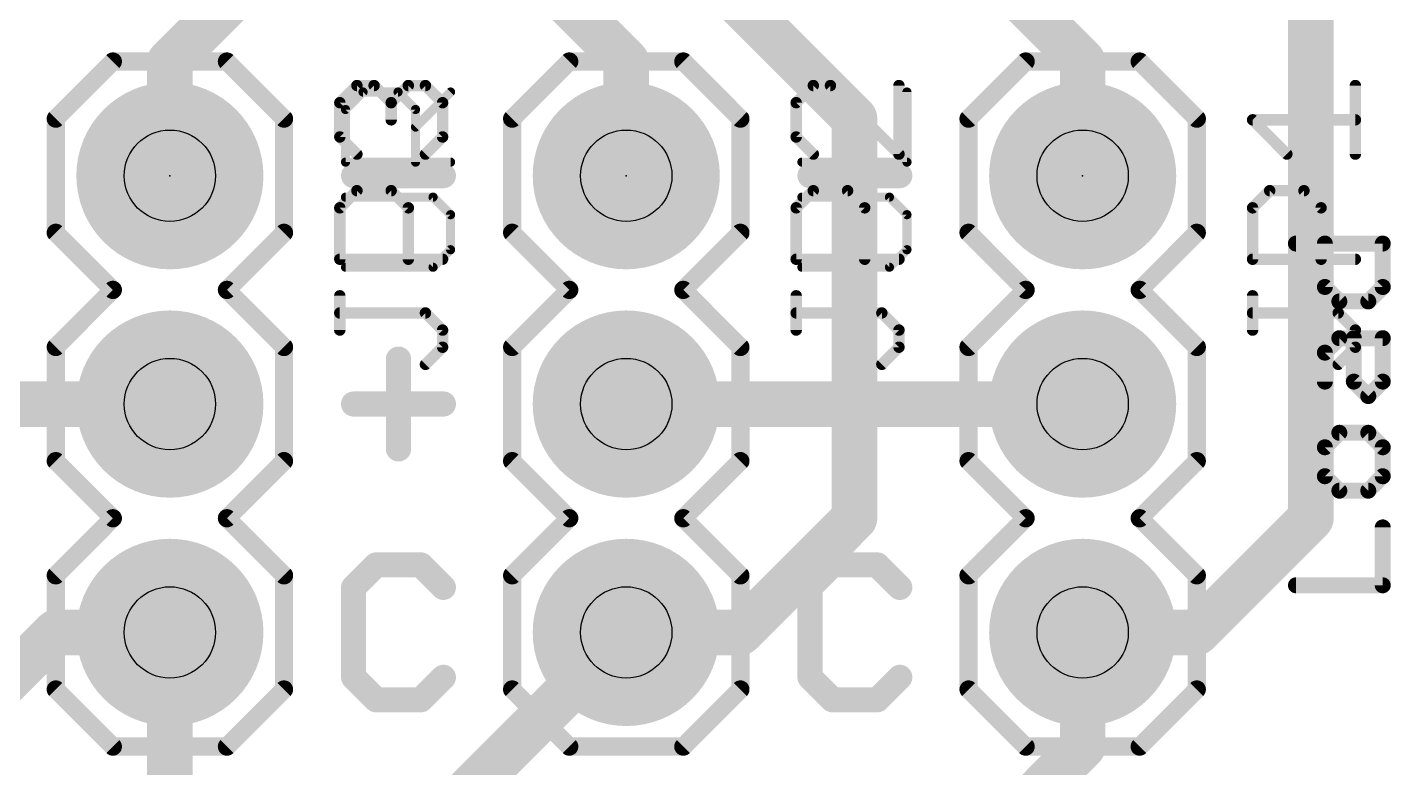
# Model space of a CAD drawing. Extents: x -33 to 74, y -17 to 52.
# Drawn here: x 9.84 to 25.02, y 7.39 to 15.62 of the extents above; entities that cross this region are included whole.
import ezdxf

# ---------------------------------------------------------------- set-up
doc = ezdxf.new("R2010")
doc.units = 0
for name, color, linetype in [('1', 12, 'CONTINUOUS'), ('16', 132, 'CONTINUOUS'), ('17', 110, 'CONTINUOUS'), ('21', 41, 'CONTINUOUS'), ('23', 53, 'CONTINUOUS'), ('25', 253, 'CONTINUOUS'), ('27', 253, 'CONTINUOUS'), ('29', 253, 'CONTINUOUS'), ('30', 253, 'CONTINUOUS'), ('44', 253, 'CONTINUOUS'), ('51', 53, 'CONTINUOUS')]:
    doc.layers.add(name, color=color, linetype=linetype)

# ---------------------------------------------------------------- blocks, each defined once
blk = doc.blocks.new('RECT')
blk.add_solid([(-0.5, -0.5), (0.5, -0.5), (-0.5, 0.5), (0.5, 0.5)])
blk = doc.blocks.new('ROUNDP')
at = {"const_width": 0.5}
blk.add_lwpolyline([(0, -0.25, 1), (0, 0.25, 1), (0, -0.25)], format="xyb", dxfattribs=at)

msp = doc.modelspace()

# ---------------------------------------------------------------- linework, layer by layer
at = {"layer": '1', "const_width": 0.508}
for points in [[(12.7, 16.51), (11.43, 15.24)], [(21.59, 15.24), (20.32, 16.51)], [(11.43, 15.24), (11.43, 13.97)], [(21.59, 13.97), (21.59, 15.24)], [(6.35, 11.43), (11.43, 11.43)], [(16.51, 11.43), (21.59, 11.43)], [(10.16, 8.89), (7.62, 6.35)], [(11.43, 8.89), (10.16, 8.89)], [(11.43, 8.89), (11.43, 1.27)], [(13.97, 6.35), (16.51, 8.89)], [(21.59, 7.62), (21.59, 8.89)], [(20.32, 6.35), (21.59, 7.62)]]:
    msp.add_lwpolyline(points, dxfattribs=at)
at = {"layer": '1', "const_width": 0.254}
for points in [[(11.557, 15.24, 1), (11.303, 15.24)], [(21.717, 15.24, 1), (21.463, 15.24)], [(11.3402, 15.3298, 1), (11.5198, 15.1502)], [(21.5002, 15.1502, 1), (21.6798, 15.3298)], [(11.303, 13.97, 1), (11.557, 13.97)], [(21.463, 13.97, 1), (21.717, 13.97)], [(11.43, 11.303, 1), (11.43, 11.557)], [(16.51, 11.557, 1), (16.51, 11.303)], [(21.59, 11.303, 1), (21.59, 11.557)], [(10.16, 9.017, 1), (10.16, 8.763)], [(10.2498, 8.8002, 1), (10.0702, 8.9798)], [(11.557, 8.89, 1), (11.303, 8.89)], [(11.43, 8.763, 1), (11.43, 9.017)], [(16.5998, 8.8002, 1), (16.4202, 8.9798)], [(21.717, 8.89, 1), (21.463, 8.89)], [(21.463, 7.62, 1), (21.717, 7.62)], [(21.6798, 7.5302, 1), (21.5002, 7.7098)]]:
    msp.add_lwpolyline(points, format="xyb", dxfattribs=at)
at = {"layer": '16', "const_width": 0.508}
for points in [[(24.13, 10.16), (24.13, 22.86)], [(14.605, 19.05), (19.05, 14.605)], [(15.24, 16.51), (16.51, 15.24)], [(16.51, 15.24), (16.51, 13.97)], [(19.05, 14.605), (19.05, 10.16)], [(17.78, 8.89), (19.05, 10.16)], [(22.86, 8.89), (24.13, 10.16)], [(16.51, 8.89), (17.78, 8.89)], [(21.59, 8.89), (22.86, 8.89)]]:
    msp.add_lwpolyline(points, dxfattribs=at)
at = {"layer": '16', "const_width": 0.254}
for points in [[(16.637, 15.24, 1), (16.383, 15.24)], [(16.4202, 15.1502, 1), (16.5998, 15.3298)], [(19.177, 14.605, 1), (18.923, 14.605)], [(18.9602, 14.5152, 1), (19.1398, 14.6948)], [(16.383, 13.97, 1), (16.637, 13.97)], [(19.1398, 10.0702, 1), (18.9602, 10.2498)], [(24.2198, 10.0702, 1), (24.0402, 10.2498)], [(18.923, 10.16, 1), (19.177, 10.16)], [(24.003, 10.16, 1), (24.257, 10.16)], [(16.51, 9.017, 1), (16.51, 8.763)], [(17.6902, 8.9798, 1), (17.8698, 8.8002)], [(17.78, 8.763, 1), (17.78, 9.017)], [(21.59, 9.017, 1), (21.59, 8.763)], [(22.7702, 8.9798, 1), (22.9498, 8.8002)], [(22.86, 8.763, 1), (22.86, 9.017)]]:
    msp.add_lwpolyline(points, format="xyb", dxfattribs=at)
at = {"layer": '21'}
for points, const_width in [([(10.795, 15.24), (10.16, 14.605)], 0.2032), ([(12.065, 15.24), (10.795, 15.24)], 0.2032), ([(12.7, 14.605), (12.065, 15.24)], 0.2032), ([(15.875, 15.24), (15.24, 14.605)], 0.2032), ([(17.145, 15.24), (15.875, 15.24)], 0.2032), ([(17.78, 14.605), (17.145, 15.24)], 0.2032), ([(20.955, 15.24), (20.32, 14.605)], 0.2032), ([(22.225, 15.24), (20.955, 15.24)], 0.2032), ([(22.86, 14.605), (22.225, 15.24)], 0.2032), ([(10.16, 13.335), (10.16, 14.605)], 0.2032), ([(12.7, 14.605), (12.7, 13.335)], 0.2032), ([(15.24, 13.335), (15.24, 14.605)], 0.2032), ([(17.78, 14.605), (17.78, 13.335)], 0.2032), ([(20.32, 13.335), (20.32, 14.605)], 0.2032), ([(22.86, 14.605), (22.86, 13.335)], 0.2032), ([(13.4747, 13.9706), (14.4746, 13.9706)], 0.2794), ([(18.5547, 13.9706), (19.5546, 13.9706)], 0.2794), ([(10.795, 12.7), (10.16, 13.335)], 0.2032), ([(12.7, 13.335), (12.065, 12.7)], 0.2032), ([(15.875, 12.7), (15.24, 13.335)], 0.2032), ([(17.78, 13.335), (17.145, 12.7)], 0.2032), ([(20.955, 12.7), (20.32, 13.335)], 0.2032), ([(22.86, 13.335), (22.225, 12.7)], 0.2032), ([(23.9641, 13.2154), (24.9301, 13.2154)], 0.1778), ([(24.2861, 12.7324), (24.2861, 13.2154)], 0.1778), ([(24.9301, 13.2154), (24.9301, 12.7324)], 0.1778), ([(10.16, 12.065), (10.795, 12.7)], 0.2032), ([(12.065, 12.7), (12.7, 12.065)], 0.2032), ([(15.24, 12.065), (15.875, 12.7)], 0.2032), ([(17.145, 12.7), (17.78, 12.065)], 0.2032), ([(20.32, 12.065), (20.955, 12.7)], 0.2032), ([(22.225, 12.7), (22.86, 12.065)], 0.2032), ([(24.4471, 12.5714), (24.2861, 12.7324)], 0.1778), ([(24.9301, 12.7324), (24.7691, 12.5714)], 0.1778), ([(24.7691, 12.5714), (24.4471, 12.5714)], 0.1778), ([(10.16, 10.795), (10.16, 12.065)], 0.2032), ([(12.7, 12.065), (12.7, 10.795)], 0.2032), ([(15.24, 10.795), (15.24, 12.065)], 0.2032), ([(17.78, 12.065), (17.78, 10.795)], 0.2032), ([(20.32, 10.795), (20.32, 12.065)], 0.2032), ([(22.86, 12.065), (22.86, 10.795)], 0.2032), ([(24.2861, 12.0019), (24.4471, 12.1629)], 0.1778), ([(24.4471, 12.1629), (24.9301, 12.1629)], 0.1778), ([(24.6081, 11.6799), (24.6081, 12.1629)], 0.1778), ([(24.9301, 12.1629), (24.9301, 11.6799)], 0.1778), ([(13.9747, 11.9306), (13.9747, 10.9307)], 0.2794), ([(19.0547, 11.9306), (19.0547, 10.9307)], 0.2794), ([(24.2861, 11.6799), (24.2861, 12.0019)], 0.1778), ([(24.7691, 11.5189), (24.6081, 11.6799)], 0.1778), ([(24.9301, 11.6799), (24.7691, 11.5189)], 0.1778), ([(13.4747, 11.4306), (14.4746, 11.4306)], 0.2794), ([(18.5547, 11.4306), (19.5546, 11.4306)], 0.2794), ([(24.4471, 11.1105), (24.2861, 10.9495)], 0.1778), ([(24.7691, 11.1105), (24.4471, 11.1105)], 0.1778), ([(24.9301, 10.9495), (24.7691, 11.1105)], 0.1778), ([(24.2861, 10.9495), (24.2861, 10.6274)], 0.1778), ([(24.9301, 10.6274), (24.9301, 10.9495)], 0.1778), ([(10.795, 10.16), (10.16, 10.795)], 0.2032), ([(12.7, 10.795), (12.065, 10.16)], 0.2032), ([(15.875, 10.16), (15.24, 10.795)], 0.2032), ([(17.78, 10.795), (17.145, 10.16)], 0.2032), ([(20.955, 10.16), (20.32, 10.795)], 0.2032), ([(22.86, 10.795), (22.225, 10.16)], 0.2032), ([(24.2861, 10.6274), (24.4471, 10.4664)], 0.1778), ([(24.7691, 10.4664), (24.9301, 10.6274)], 0.1778), ([(24.4471, 10.4664), (24.7691, 10.4664)], 0.1778), ([(10.16, 9.525), (10.795, 10.16)], 0.2032), ([(12.065, 10.16), (12.7, 9.525)], 0.2032), ([(15.24, 9.525), (15.875, 10.16)], 0.2032), ([(17.145, 10.16), (17.78, 9.525)], 0.2032), ([(20.32, 9.525), (20.955, 10.16)], 0.2032), ([(22.225, 10.16), (22.86, 9.525)], 0.2032), ([(24.9301, 9.414), (24.9301, 10.058)], 0.1778), ([(13.7247, 9.6406), (13.4747, 9.3906)], 0.2794), ([(14.2246, 9.6406), (13.7247, 9.6406)], 0.2794), ([(14.4746, 9.3906), (14.2246, 9.6406)], 0.2794), ([(18.8047, 9.6406), (18.5547, 9.3906)], 0.2794), ([(19.3046, 9.6406), (18.8047, 9.6406)], 0.2794), ([(19.5546, 9.3906), (19.3046, 9.6406)], 0.2794), ([(10.16, 8.255), (10.16, 9.525)], 0.2032), ([(12.7, 9.525), (12.7, 8.255)], 0.2032), ([(15.24, 8.255), (15.24, 9.525)], 0.2032), ([(17.78, 9.525), (17.78, 8.255)], 0.2032), ([(20.32, 8.255), (20.32, 9.525)], 0.2032), ([(22.86, 9.525), (22.86, 8.255)], 0.2032), ([(13.4747, 9.3906), (13.4747, 8.3907)], 0.2794), ([(18.5547, 9.3906), (18.5547, 8.3907)], 0.2794), ([(23.9641, 9.414), (24.9301, 9.414)], 0.1778), ([(13.4747, 8.3907), (13.7247, 8.1407)], 0.2794), ([(14.2246, 8.1407), (14.4746, 8.3907)], 0.2794), ([(18.5547, 8.3907), (18.8047, 8.1407)], 0.2794), ([(19.3046, 8.1407), (19.5546, 8.3907)], 0.2794), ([(10.795, 7.62), (10.16, 8.255)], 0.2032), ([(12.7, 8.255), (12.065, 7.62)], 0.2032), ([(15.875, 7.62), (15.24, 8.255)], 0.2032), ([(17.78, 8.255), (17.145, 7.62)], 0.2032), ([(20.955, 7.62), (20.32, 8.255)], 0.2032), ([(22.86, 8.255), (22.225, 7.62)], 0.2032), ([(13.7247, 8.1407), (14.2246, 8.1407)], 0.2794), ([(18.8047, 8.1407), (19.3046, 8.1407)], 0.2794), ([(12.065, 7.62), (10.795, 7.62)], 0.2032), ([(17.145, 7.62), (15.875, 7.62)], 0.2032), ([(22.225, 7.62), (20.955, 7.62)], 0.2032)]:
    msp.add_lwpolyline(points, dxfattribs=dict(at, const_width=const_width))
for points, const_width in [([(10.795, 15.2908, 1), (10.795, 15.1892)], 0.1016), ([(10.8309, 15.2041, 1), (10.7591, 15.2759)], 0.1016), ([(12.1009, 15.2759, 1), (12.0291, 15.2041)], 0.1016), ([(12.065, 15.1892, 1), (12.065, 15.2908)], 0.1016), ([(15.875, 15.2908, 1), (15.875, 15.1892)], 0.1016), ([(15.9109, 15.2041, 1), (15.8391, 15.2759)], 0.1016), ([(17.1809, 15.2759, 1), (17.1091, 15.2041)], 0.1016), ([(17.145, 15.1892, 1), (17.145, 15.2908)], 0.1016), ([(20.955, 15.2908, 1), (20.955, 15.1892)], 0.1016), ([(20.9909, 15.2041, 1), (20.9191, 15.2759)], 0.1016), ([(22.2609, 15.2759, 1), (22.1891, 15.2041)], 0.1016), ([(22.225, 15.1892, 1), (22.225, 15.2908)], 0.1016), ([(10.2108, 14.605, 1), (10.1092, 14.605)], 0.1016), ([(10.1241, 14.6409, 1), (10.1959, 14.5691)], 0.1016), ([(12.7508, 14.605, 1), (12.6492, 14.605)], 0.1016), ([(12.6641, 14.5691, 1), (12.7359, 14.6409)], 0.1016), ([(15.2908, 14.605, 1), (15.1892, 14.605)], 0.1016), ([(15.2041, 14.6409, 1), (15.2759, 14.5691)], 0.1016), ([(17.8308, 14.605, 1), (17.7292, 14.605)], 0.1016), ([(17.7441, 14.5691, 1), (17.8159, 14.6409)], 0.1016), ([(20.3708, 14.605, 1), (20.2692, 14.605)], 0.1016), ([(20.2841, 14.6409, 1), (20.3559, 14.5691)], 0.1016), ([(22.9108, 14.605, 1), (22.8092, 14.605)], 0.1016), ([(22.8241, 14.5691, 1), (22.8959, 14.6409)], 0.1016), ([(13.4747, 14.0405, 1), (13.4747, 13.9008)], 0.1397), ([(14.4746, 13.9008, 1), (14.4746, 14.0405)], 0.1397), ([(18.5547, 14.0405, 1), (18.5547, 13.9008)], 0.1397), ([(19.5546, 13.9008, 1), (19.5546, 14.0405)], 0.1397), ([(10.1959, 13.3709, 1), (10.1241, 13.2991)], 0.1016), ([(10.1092, 13.335, 1), (10.2108, 13.335)], 0.1016), ([(12.6492, 13.335, 1), (12.7508, 13.335)], 0.1016), ([(12.7359, 13.2991, 1), (12.6641, 13.3709)], 0.1016), ([(15.2759, 13.3709, 1), (15.2041, 13.2991)], 0.1016), ([(15.1892, 13.335, 1), (15.2908, 13.335)], 0.1016), ([(17.7292, 13.335, 1), (17.8308, 13.335)], 0.1016), ([(17.8159, 13.2991, 1), (17.7441, 13.3709)], 0.1016), ([(20.3559, 13.3709, 1), (20.2841, 13.2991)], 0.1016), ([(20.2692, 13.335, 1), (20.3708, 13.335)], 0.1016), ([(22.8092, 13.335, 1), (22.9108, 13.335)], 0.1016), ([(22.8959, 13.2991, 1), (22.8241, 13.3709)], 0.1016), ([(23.9641, 13.2598, 1), (23.9641, 13.1709)], 0.0889), ([(24.3305, 13.2154, 1), (24.2416, 13.2154)], 0.0889), ([(24.9746, 13.2154, 1), (24.8856, 13.2154)], 0.0889), ([(24.9301, 13.1709, 1), (24.9301, 13.2598)], 0.0889), ([(10.8309, 12.6641, 1), (10.7591, 12.7359)], 0.1016), ([(10.7591, 12.6641, 1), (10.8309, 12.7359)], 0.1016), ([(12.1009, 12.7359, 1), (12.0291, 12.6641)], 0.1016), ([(12.0291, 12.7359, 1), (12.1009, 12.6641)], 0.1016), ([(15.9109, 12.6641, 1), (15.8391, 12.7359)], 0.1016), ([(15.8391, 12.6641, 1), (15.9109, 12.7359)], 0.1016), ([(17.1809, 12.7359, 1), (17.1091, 12.6641)], 0.1016), ([(17.1091, 12.7359, 1), (17.1809, 12.6641)], 0.1016), ([(20.9909, 12.6641, 1), (20.9191, 12.7359)], 0.1016), ([(20.9191, 12.6641, 1), (20.9909, 12.7359)], 0.1016), ([(22.2609, 12.7359, 1), (22.1891, 12.6641)], 0.1016), ([(22.1891, 12.7359, 1), (22.2609, 12.6641)], 0.1016), ([(24.2416, 12.7324, 1), (24.3305, 12.7324)], 0.0889), ([(24.3175, 12.7638, 1), (24.2547, 12.7009)], 0.0889), ([(24.8856, 12.7324, 1), (24.9746, 12.7324)], 0.0889), ([(24.9615, 12.7009, 1), (24.8987, 12.7638)], 0.0889), ([(24.4471, 12.6158, 1), (24.4471, 12.5269)], 0.0889), ([(24.4157, 12.5399, 1), (24.4785, 12.6028)], 0.0889), ([(24.7377, 12.6028, 1), (24.8005, 12.5399)], 0.0889), ([(24.7691, 12.5269, 1), (24.7691, 12.6158)], 0.0889), ([(10.2108, 12.065, 1), (10.1092, 12.065)], 0.1016), ([(10.1241, 12.1009, 1), (10.1959, 12.0291)], 0.1016), ([(12.7508, 12.065, 1), (12.6492, 12.065)], 0.1016), ([(12.6641, 12.0291, 1), (12.7359, 12.1009)], 0.1016), ([(15.2908, 12.065, 1), (15.1892, 12.065)], 0.1016), ([(15.2041, 12.1009, 1), (15.2759, 12.0291)], 0.1016), ([(17.8308, 12.065, 1), (17.7292, 12.065)], 0.1016), ([(17.7441, 12.0291, 1), (17.8159, 12.1009)], 0.1016), ([(20.3708, 12.065, 1), (20.2692, 12.065)], 0.1016), ([(20.2841, 12.1009, 1), (20.3559, 12.0291)], 0.1016), ([(22.9108, 12.065, 1), (22.8092, 12.065)], 0.1016), ([(22.8241, 12.0291, 1), (22.8959, 12.1009)], 0.1016), ([(24.4471, 12.2074, 1), (24.4471, 12.1185)], 0.0889), ([(24.4785, 12.1315, 1), (24.4157, 12.1943)], 0.0889), ([(24.6525, 12.1629, 1), (24.5636, 12.1629)], 0.0889), ([(24.9746, 12.1629, 1), (24.8856, 12.1629)], 0.0889), ([(24.9301, 12.1185, 1), (24.9301, 12.2074)], 0.0889), ([(14.0445, 11.9306, 1), (13.9048, 11.9306)], 0.1397), ([(19.1245, 11.9306, 1), (18.9848, 11.9306)], 0.1397), ([(24.3305, 12.0019, 1), (24.2416, 12.0019)], 0.0889), ([(24.2547, 12.0333, 1), (24.3175, 11.9705)], 0.0889), ([(24.2416, 11.6799, 1), (24.3305, 11.6799)], 0.0889), ([(24.5636, 11.6799, 1), (24.6525, 11.6799)], 0.0889), ([(24.6395, 11.7113, 1), (24.5767, 11.6485)], 0.0889), ([(24.8856, 11.6799, 1), (24.9746, 11.6799)], 0.0889), ([(24.9615, 11.6485, 1), (24.8987, 11.7113)], 0.0889), ([(13.4747, 11.5005, 1), (13.4747, 11.3608)], 0.1397), ([(14.4746, 11.3608, 1), (14.4746, 11.5005)], 0.1397), ([(18.5547, 11.5005, 1), (18.5547, 11.3608)], 0.1397), ([(19.5546, 11.3608, 1), (19.5546, 11.5005)], 0.1397), ([(24.7377, 11.5503, 1), (24.8005, 11.4875)], 0.0889), ([(24.7377, 11.4875, 1), (24.8005, 11.5503)], 0.0889), ([(24.4471, 11.1549, 1), (24.4471, 11.066)], 0.0889), ([(24.4785, 11.079, 1), (24.4157, 11.1419)], 0.0889), ([(24.8005, 11.1419, 1), (24.7377, 11.079)], 0.0889), ([(24.7691, 11.066, 1), (24.7691, 11.1549)], 0.0889), ([(13.9048, 10.9307, 1), (14.0445, 10.9307)], 0.1397), ([(18.9848, 10.9307, 1), (19.1245, 10.9307)], 0.1397), ([(24.3305, 10.9495, 1), (24.2416, 10.9495)], 0.0889), ([(24.2547, 10.9809, 1), (24.3175, 10.918)], 0.0889), ([(24.9746, 10.9495, 1), (24.8856, 10.9495)], 0.0889), ([(24.8987, 10.918, 1), (24.9615, 10.9809)], 0.0889), ([(10.1959, 10.8309, 1), (10.1241, 10.7591)], 0.1016), ([(10.1092, 10.795, 1), (10.2108, 10.795)], 0.1016), ([(12.6492, 10.795, 1), (12.7508, 10.795)], 0.1016), ([(12.7359, 10.7591, 1), (12.6641, 10.8309)], 0.1016), ([(15.2759, 10.8309, 1), (15.2041, 10.7591)], 0.1016), ([(15.1892, 10.795, 1), (15.2908, 10.795)], 0.1016), ([(17.7292, 10.795, 1), (17.8308, 10.795)], 0.1016), ([(17.8159, 10.7591, 1), (17.7441, 10.8309)], 0.1016), ([(20.3559, 10.8309, 1), (20.2841, 10.7591)], 0.1016), ([(20.2692, 10.795, 1), (20.3708, 10.795)], 0.1016), ([(22.8092, 10.795, 1), (22.9108, 10.795)], 0.1016), ([(22.8959, 10.7591, 1), (22.8241, 10.8309)], 0.1016), ([(24.2416, 10.6274, 1), (24.3305, 10.6274)], 0.0889), ([(24.3175, 10.6589, 1), (24.2547, 10.596)], 0.0889), ([(24.8856, 10.6274, 1), (24.9746, 10.6274)], 0.0889), ([(24.9615, 10.596, 1), (24.8987, 10.6589)], 0.0889), ([(24.4471, 10.5109, 1), (24.4471, 10.422)], 0.0889), ([(24.4157, 10.435, 1), (24.4785, 10.4979)], 0.0889), ([(24.7377, 10.4979, 1), (24.8005, 10.435)], 0.0889), ([(24.7691, 10.422, 1), (24.7691, 10.5109)], 0.0889), ([(10.8309, 10.1241, 1), (10.7591, 10.1959)], 0.1016), ([(10.7591, 10.1241, 1), (10.8309, 10.1959)], 0.1016), ([(12.1009, 10.1959, 1), (12.0291, 10.1241)], 0.1016), ([(12.0291, 10.1959, 1), (12.1009, 10.1241)], 0.1016), ([(15.9109, 10.1241, 1), (15.8391, 10.1959)], 0.1016), ([(15.8391, 10.1241, 1), (15.9109, 10.1959)], 0.1016), ([(17.1809, 10.1959, 1), (17.1091, 10.1241)], 0.1016), ([(17.1091, 10.1959, 1), (17.1809, 10.1241)], 0.1016), ([(20.9909, 10.1241, 1), (20.9191, 10.1959)], 0.1016), ([(20.9191, 10.1241, 1), (20.9909, 10.1959)], 0.1016), ([(22.2609, 10.1959, 1), (22.1891, 10.1241)], 0.1016), ([(22.1891, 10.1959, 1), (22.2609, 10.1241)], 0.1016), ([(24.9746, 10.058, 1), (24.8856, 10.058)], 0.0889), ([(13.7247, 9.7104, 1), (13.7247, 9.5707)], 0.1397), ([(13.7741, 9.5912, 1), (13.6753, 9.69)], 0.1397), ([(14.274, 9.69, 1), (14.1752, 9.5912)], 0.1397), ([(14.2246, 9.5707, 1), (14.2246, 9.7104)], 0.1397), ([(18.8047, 9.7104, 1), (18.8047, 9.5707)], 0.1397), ([(18.8541, 9.5912, 1), (18.7553, 9.69)], 0.1397), ([(19.354, 9.69, 1), (19.2552, 9.5912)], 0.1397), ([(19.3046, 9.5707, 1), (19.3046, 9.7104)], 0.1397), ([(10.2108, 9.525, 1), (10.1092, 9.525)], 0.1016), ([(10.1241, 9.5609, 1), (10.1959, 9.4891)], 0.1016), ([(12.7508, 9.525, 1), (12.6492, 9.525)], 0.1016), ([(12.6641, 9.4891, 1), (12.7359, 9.5609)], 0.1016), ([(15.2908, 9.525, 1), (15.1892, 9.525)], 0.1016), ([(15.2041, 9.5609, 1), (15.2759, 9.4891)], 0.1016), ([(17.8308, 9.525, 1), (17.7292, 9.525)], 0.1016), ([(17.7441, 9.4891, 1), (17.8159, 9.5609)], 0.1016), ([(20.3708, 9.525, 1), (20.2692, 9.525)], 0.1016), ([(20.2841, 9.5609, 1), (20.3559, 9.4891)], 0.1016), ([(22.9108, 9.525, 1), (22.8092, 9.525)], 0.1016), ([(22.8241, 9.4891, 1), (22.8959, 9.5609)], 0.1016), ([(13.5446, 9.3906, 1), (13.4048, 9.3906)], 0.1397), ([(13.4253, 9.44, 1), (13.5241, 9.3412)], 0.1397), ([(14.4252, 9.3412, 1), (14.524, 9.44)], 0.1397), ([(18.5053, 9.44, 1), (18.6041, 9.3412)], 0.1397), ([(18.6245, 9.3906, 1), (18.4849, 9.3906)], 0.1397), ([(19.5052, 9.3412, 1), (19.604, 9.44)], 0.1397), ([(23.9641, 9.4584, 1), (23.9641, 9.3695)], 0.0889), ([(24.8856, 9.414, 1), (24.9746, 9.414)], 0.0889), ([(24.9301, 9.3695, 1), (24.9301, 9.4584)], 0.0889), ([(13.5241, 8.4401, 1), (13.4253, 8.3413)], 0.1397), ([(14.524, 8.3413, 1), (14.4252, 8.4401)], 0.1397), ([(18.6041, 8.4401, 1), (18.5053, 8.3413)], 0.1397), ([(19.604, 8.3413, 1), (19.5052, 8.4401)], 0.1397), ([(10.1959, 8.2909, 1), (10.1241, 8.2191)], 0.1016), ([(12.7359, 8.2191, 1), (12.6641, 8.2909)], 0.1016), ([(13.4048, 8.3907, 1), (13.5446, 8.3907)], 0.1397), ([(15.2759, 8.2909, 1), (15.2041, 8.2191)], 0.1016), ([(17.8159, 8.2191, 1), (17.7441, 8.2909)], 0.1016), ([(18.4849, 8.3907, 1), (18.6245, 8.3907)], 0.1397), ([(20.3559, 8.2909, 1), (20.2841, 8.2191)], 0.1016), ([(22.8959, 8.2191, 1), (22.8241, 8.2909)], 0.1016), ([(10.1092, 8.255, 1), (10.2108, 8.255)], 0.1016), ([(12.6492, 8.255, 1), (12.7508, 8.255)], 0.1016), ([(13.7247, 8.2106, 1), (13.7247, 8.0709)], 0.1397), ([(13.6753, 8.0913, 1), (13.7741, 8.1901)], 0.1397), ([(14.1752, 8.1901, 1), (14.274, 8.0913)], 0.1397), ([(14.2246, 8.0709, 1), (14.2246, 8.2106)], 0.1397), ([(15.1892, 8.255, 1), (15.2908, 8.255)], 0.1016), ([(17.7292, 8.255, 1), (17.8308, 8.255)], 0.1016), ([(18.8047, 8.2106, 1), (18.8047, 8.0709)], 0.1397), ([(18.7553, 8.0913, 1), (18.8541, 8.1901)], 0.1397), ([(19.2552, 8.1901, 1), (19.354, 8.0913)], 0.1397), ([(19.3046, 8.0709, 1), (19.3046, 8.2106)], 0.1397), ([(20.2692, 8.255, 1), (20.3708, 8.255)], 0.1016), ([(22.8092, 8.255, 1), (22.9108, 8.255)], 0.1016), ([(10.795, 7.6708, 1), (10.795, 7.5692)], 0.1016), ([(10.7591, 7.5841, 1), (10.8309, 7.6559)], 0.1016), ([(12.0291, 7.6559, 1), (12.1009, 7.5841)], 0.1016), ([(12.065, 7.5692, 1), (12.065, 7.6708)], 0.1016), ([(15.875, 7.6708, 1), (15.875, 7.5692)], 0.1016), ([(15.8391, 7.5841, 1), (15.9109, 7.6559)], 0.1016), ([(17.1091, 7.6559, 1), (17.1809, 7.5841)], 0.1016), ([(17.145, 7.5692, 1), (17.145, 7.6708)], 0.1016), ([(20.955, 7.6708, 1), (20.955, 7.5692)], 0.1016), ([(20.9191, 7.5841, 1), (20.9909, 7.6559)], 0.1016), ([(22.1891, 7.6559, 1), (22.2609, 7.5841)], 0.1016), ([(22.225, 7.5692, 1), (22.225, 7.6708)], 0.1016)]:
    msp.add_lwpolyline(points, format="xyb", dxfattribs=dict(at, const_width=const_width))
at = {"layer": '23'}
for p in [(11.43, 13.97), (16.51, 13.97), (21.59, 13.97)]:
    msp.add_point(p, dxfattribs=at)
at = {"layer": '25', "const_width": 0.127}
for points in [[(13.3213, 14.7823), (13.512, 14.9729)], [(13.512, 14.9729), (13.7027, 14.9729)], [(13.7027, 14.9729), (13.8933, 14.7823)], [(13.8933, 14.7823), (14.084, 14.9729)], [(14.084, 14.9729), (14.2746, 14.9729)], [(14.2746, 14.9729), (14.4653, 14.7823)], [(18.592, 14.9729), (18.4013, 14.7823)], [(18.7827, 14.9729), (18.592, 14.9729)], [(19.5453, 14.2103), (18.7827, 14.9729)], [(19.5453, 14.9729), (19.5453, 14.2103)], [(24.6253, 14.2103), (24.6253, 14.9729)], [(13.3213, 14.401), (13.3213, 14.7823)], [(13.8933, 14.7823), (13.8933, 14.5916)], [(14.4653, 14.7823), (14.4653, 14.401)], [(18.4013, 14.7823), (18.4013, 14.401)], [(23.8627, 14.2103), (23.4813, 14.5916)], [(23.4813, 14.5916), (24.6253, 14.5916)], [(13.512, 14.2103), (13.3213, 14.401)], [(14.4653, 14.401), (14.2746, 14.2103)], [(18.4013, 14.401), (18.592, 14.2103)], [(13.3213, 13.6129), (13.512, 13.8036)], [(13.512, 13.8036), (13.8933, 13.8036)], [(13.8933, 13.8036), (14.084, 13.6129)], [(18.4013, 13.6129), (18.592, 13.8036)], [(18.592, 13.8036), (18.9733, 13.8036)], [(18.9733, 13.8036), (19.164, 13.6129)], [(23.4813, 13.6129), (23.672, 13.8036)], [(23.672, 13.8036), (24.0533, 13.8036)], [(24.0533, 13.8036), (24.244, 13.6129)], [(13.3213, 13.0409), (13.3213, 13.6129)], [(14.084, 13.6129), (14.084, 13.0409)], [(18.4013, 13.0409), (18.4013, 13.6129)], [(19.164, 13.6129), (19.164, 13.0409)], [(23.4813, 13.0409), (23.4813, 13.6129)], [(24.244, 13.6129), (24.244, 13.0409)], [(14.4653, 13.0409), (13.3213, 13.0409)], [(19.5453, 13.0409), (18.4013, 13.0409)], [(24.6253, 13.0409), (23.4813, 13.0409)], [(13.3213, 12.2528), (13.3213, 12.6342)], [(18.4013, 12.2528), (18.4013, 12.6342)], [(23.4813, 12.2528), (23.4813, 12.6342)], [(14.2746, 12.4435), (13.3213, 12.4435)], [(14.4653, 12.2528), (14.2746, 12.4435)], [(19.3546, 12.4435), (18.4013, 12.4435)], [(19.5453, 12.2528), (19.3546, 12.4435)], [(24.4346, 12.4435), (23.4813, 12.4435)], [(24.6253, 12.2528), (24.4346, 12.4435)], [(14.4653, 12.0622), (14.4653, 12.2528)], [(19.5453, 12.0622), (19.5453, 12.2528)], [(24.6253, 12.0622), (24.6253, 12.2528)], [(14.2746, 11.8715), (14.4653, 12.0622)], [(19.3546, 11.8715), (19.5453, 12.0622)], [(24.4346, 11.8715), (24.6253, 12.0622)]]:
    msp.add_lwpolyline(points, dxfattribs=at)
at = {"layer": '25', "const_width": 0.0635}
for points in [[(13.512, 15.0047, 1), (13.512, 14.9412)], [(13.5344, 14.9505, 1), (13.4895, 14.9954)], [(13.7251, 14.9954, 1), (13.6802, 14.9505)], [(13.7027, 14.9412, 1), (13.7027, 15.0047)], [(14.084, 15.0047, 1), (14.084, 14.9412)], [(14.1064, 14.9505, 1), (14.0615, 14.9954)], [(14.2971, 14.9954, 1), (14.2522, 14.9505)], [(14.2746, 14.9412, 1), (14.2746, 15.0047)], [(18.592, 15.0047, 1), (18.592, 14.9412)], [(18.6144, 14.9505, 1), (18.5695, 14.9954)], [(18.8051, 14.9954, 1), (18.7602, 14.9505)], [(18.7827, 14.9412, 1), (18.7827, 15.0047)], [(19.577, 14.9729, 1), (19.5136, 14.9729)], [(24.6571, 14.9729, 1), (24.5936, 14.9729)], [(13.3531, 14.7823, 1), (13.2896, 14.7823)], [(13.2989, 14.8047, 1), (13.3438, 14.7598)], [(13.9251, 14.7823, 1), (13.8616, 14.7823)], [(13.8709, 14.8047, 1), (13.9158, 14.7598)], [(13.8709, 14.7598, 1), (13.9158, 14.8047)], [(14.4971, 14.7823, 1), (14.4336, 14.7823)], [(14.4428, 14.7598, 1), (14.4878, 14.8047)], [(18.4331, 14.7823, 1), (18.3696, 14.7823)], [(18.3789, 14.8047, 1), (18.4238, 14.7598)], [(13.8616, 14.5916, 1), (13.9251, 14.5916)], [(23.4813, 14.6234, 1), (23.4813, 14.5599)], [(23.5038, 14.6141, 1), (23.4589, 14.5692)], [(24.6253, 14.5599, 1), (24.6253, 14.6234)], [(13.2896, 14.401, 1), (13.3531, 14.401)], [(13.3438, 14.4234, 1), (13.2989, 14.3785)], [(14.4336, 14.401, 1), (14.4971, 14.401)], [(14.4878, 14.3785, 1), (14.4428, 14.4234)], [(18.3696, 14.401, 1), (18.4331, 14.401)], [(18.4238, 14.4234, 1), (18.3789, 14.3785)], [(13.4895, 14.1878, 1), (13.5344, 14.2327)], [(14.2522, 14.2327, 1), (14.2971, 14.1878)], [(18.5695, 14.1878, 1), (18.6144, 14.2327)], [(19.5136, 14.2103, 1), (19.577, 14.2103)], [(19.5228, 14.1878, 1), (19.5678, 14.2327)], [(23.8402, 14.1878, 1), (23.8851, 14.2327)], [(24.5936, 14.2103, 1), (24.6571, 14.2103)], [(13.512, 13.8353, 1), (13.512, 13.7718)], [(13.5344, 13.7811, 1), (13.4895, 13.826)], [(13.9158, 13.826, 1), (13.8709, 13.7811)], [(13.8933, 13.7718, 1), (13.8933, 13.8353)], [(18.592, 13.8353, 1), (18.592, 13.7718)], [(18.6144, 13.7811, 1), (18.5695, 13.826)], [(18.9958, 13.826, 1), (18.9509, 13.7811)], [(18.9733, 13.7718, 1), (18.9733, 13.8353)], [(23.672, 13.8353, 1), (23.672, 13.7718)], [(23.6944, 13.7811, 1), (23.6495, 13.826)], [(24.0758, 13.826, 1), (24.0309, 13.7811)], [(24.0533, 13.7718, 1), (24.0533, 13.8353)], [(13.3531, 13.6129, 1), (13.2896, 13.6129)], [(13.2989, 13.6353, 1), (13.3438, 13.5904)], [(14.1157, 13.6129, 1), (14.0522, 13.6129)], [(14.0615, 13.5904, 1), (14.1064, 13.6353)], [(18.4331, 13.6129, 1), (18.3696, 13.6129)], [(18.3789, 13.6353, 1), (18.4238, 13.5904)], [(19.1957, 13.6129, 1), (19.1322, 13.6129)], [(19.1415, 13.5904, 1), (19.1864, 13.6353)], [(23.5131, 13.6129, 1), (23.4496, 13.6129)], [(23.4589, 13.6353, 1), (23.5038, 13.5904)], [(24.2757, 13.6129, 1), (24.2122, 13.6129)], [(24.2215, 13.5904, 1), (24.2664, 13.6353)], [(13.3213, 13.0727, 1), (13.3213, 13.0091)], [(13.2896, 13.0409, 1), (13.3531, 13.0409)], [(14.0522, 13.0409, 1), (14.1157, 13.0409)], [(14.4653, 13.0091, 1), (14.4653, 13.0727)], [(18.4013, 13.0727, 1), (18.4013, 13.0091)], [(18.3696, 13.0409, 1), (18.4331, 13.0409)], [(19.1322, 13.0409, 1), (19.1957, 13.0409)], [(19.5453, 13.0091, 1), (19.5453, 13.0727)], [(23.4813, 13.0727, 1), (23.4813, 13.0091)], [(23.4496, 13.0409, 1), (23.5131, 13.0409)], [(24.2122, 13.0409, 1), (24.2757, 13.0409)], [(24.6253, 13.0091, 1), (24.6253, 13.0727)], [(13.3531, 12.6342, 1), (13.2896, 12.6342)], [(18.4331, 12.6342, 1), (18.3696, 12.6342)], [(23.5131, 12.6342, 1), (23.4496, 12.6342)], [(13.3213, 12.4752, 1), (13.3213, 12.4117)], [(14.2971, 12.4659, 1), (14.2522, 12.421)], [(14.2746, 12.4117, 1), (14.2746, 12.4752)], [(18.4013, 12.4752, 1), (18.4013, 12.4117)], [(19.3771, 12.4659, 1), (19.3322, 12.421)], [(19.3546, 12.4117, 1), (19.3546, 12.4752)], [(23.4813, 12.4752, 1), (23.4813, 12.4117)], [(24.4571, 12.4659, 1), (24.4122, 12.421)], [(24.4346, 12.4117, 1), (24.4346, 12.4752)], [(14.4971, 12.2528, 1), (14.4336, 12.2528)], [(14.4428, 12.2304, 1), (14.4878, 12.2753)], [(19.577, 12.2528, 1), (19.5136, 12.2528)], [(19.5228, 12.2304, 1), (19.5678, 12.2753)], [(24.6571, 12.2528, 1), (24.5936, 12.2528)], [(24.6028, 12.2304, 1), (24.6478, 12.2753)], [(13.2896, 12.2528, 1), (13.3531, 12.2528)], [(18.3696, 12.2528, 1), (18.4331, 12.2528)], [(23.4496, 12.2528, 1), (23.5131, 12.2528)], [(14.4336, 12.0622, 1), (14.4971, 12.0622)], [(14.4878, 12.0397, 1), (14.4428, 12.0846)], [(19.5136, 12.0622, 1), (19.577, 12.0622)], [(19.5678, 12.0397, 1), (19.5228, 12.0846)], [(24.5936, 12.0622, 1), (24.6571, 12.0622)], [(24.6478, 12.0397, 1), (24.6028, 12.0846)], [(14.2522, 11.894, 1), (14.2971, 11.8491)], [(19.3322, 11.894, 1), (19.3771, 11.8491)], [(24.4122, 11.894, 1), (24.4571, 11.8491)]]:
    msp.add_lwpolyline(points, format="xyb", dxfattribs=at)
at = {"layer": '27', "const_width": 0.1016}
for points in [[(13.3848, 14.7061), (13.5797, 14.901)], [(13.5797, 14.901), (13.9695, 14.901)], [(13.9695, 14.901), (14.1644, 14.7061)], [(14.1644, 14.5112), (14.5542, 14.901)], [(19.6342, 14.1214), (19.6342, 14.901)], [(13.3848, 14.1214), (13.3848, 14.7061)], [(14.1644, 14.7061), (14.1644, 14.1214)], [(14.5542, 14.1214), (13.3848, 14.1214)], [(18.4648, 14.1214), (19.6342, 14.1214)], [(14.3593, 13.7316), (13.3848, 13.7316)], [(14.5542, 13.5367), (14.3593, 13.7316)], [(19.4393, 13.7316), (18.4648, 13.7316)], [(19.6342, 13.5367), (19.4393, 13.7316)], [(14.5542, 13.1469), (14.5542, 13.5367)], [(19.6342, 13.1469), (19.6342, 13.5367)], [(14.3593, 12.952), (14.5542, 13.1469)], [(19.4393, 12.952), (19.6342, 13.1469)], [(13.3848, 12.952), (14.3593, 12.952)], [(18.4648, 12.952), (19.4393, 12.952)]]:
    msp.add_lwpolyline(points, dxfattribs=at)
at = {"layer": '27', "const_width": 0.0508}
for points in [[(13.5797, 14.9264, 1), (13.5797, 14.8756)], [(13.5977, 14.883, 1), (13.5617, 14.919)], [(13.9875, 14.919, 1), (13.9515, 14.883)], [(13.9695, 14.8756, 1), (13.9695, 14.9264)], [(14.5722, 14.883, 1), (14.5362, 14.919)], [(19.6596, 14.901, 1), (19.6088, 14.901)], [(13.3668, 14.7241, 1), (13.4028, 14.6881)], [(13.4102, 14.7061, 1), (13.3594, 14.7061)], [(14.1898, 14.7061, 1), (14.139, 14.7061)], [(14.1464, 14.6881, 1), (14.1824, 14.7241)], [(14.1464, 14.5292, 1), (14.1824, 14.4932)], [(13.3848, 14.1468, 1), (13.3848, 14.096)], [(13.3594, 14.1214, 1), (13.4102, 14.1214)], [(14.139, 14.1214, 1), (14.1898, 14.1214)], [(14.5542, 14.096, 1), (14.5542, 14.1468)], [(18.4648, 14.1468, 1), (18.4648, 14.096)], [(19.6088, 14.1214, 1), (19.6596, 14.1214)], [(19.6342, 14.096, 1), (19.6342, 14.1468)], [(13.3848, 13.757, 1), (13.3848, 13.7062)], [(14.3773, 13.7496, 1), (14.3413, 13.7136)], [(14.3593, 13.7062, 1), (14.3593, 13.757)], [(18.4648, 13.757, 1), (18.4648, 13.7062)], [(19.4573, 13.7496, 1), (19.4213, 13.7136)], [(19.4393, 13.7062, 1), (19.4393, 13.757)], [(14.5796, 13.5367, 1), (14.5288, 13.5367)], [(14.5362, 13.5187, 1), (14.5722, 13.5547)], [(19.6596, 13.5367, 1), (19.6088, 13.5367)], [(19.6162, 13.5187, 1), (19.6522, 13.5547)], [(14.5288, 13.1469, 1), (14.5796, 13.1469)], [(14.5722, 13.1289, 1), (14.5362, 13.1649)], [(19.6088, 13.1469, 1), (19.6596, 13.1469)], [(19.6522, 13.1289, 1), (19.6162, 13.1649)], [(13.3848, 12.9774, 1), (13.3848, 12.9266)], [(14.3413, 12.97, 1), (14.3773, 12.934)], [(14.3593, 12.9266, 1), (14.3593, 12.9774)], [(18.4648, 12.9774, 1), (18.4648, 12.9266)], [(19.4213, 12.97, 1), (19.4573, 12.934)], [(19.4393, 12.9266, 1), (19.4393, 12.9774)]]:
    msp.add_lwpolyline(points, format="xyb", dxfattribs=at)
at = {"layer": '44'}
for centre in [(11.43, 13.97), (16.51, 13.97), (21.59, 13.97), (11.43, 11.43), (16.51, 11.43), (21.59, 11.43), (11.43, 8.89), (16.51, 8.89), (21.59, 8.89)]:
    msp.add_circle(centre, 0.508, dxfattribs=at)

# ---------------------------------------------------------------- block references
at = {"layer": '17', "xscale": 1.8796, "yscale": 1.8796}
for p in [(11.43, 13.97), (11.43, 13.97), (16.51, 13.97), (16.51, 13.97), (21.59, 13.97), (21.59, 13.97), (11.43, 11.43), (11.43, 11.43), (16.51, 11.43), (16.51, 11.43), (21.59, 11.43), (21.59, 11.43), (11.43, 8.89), (11.43, 8.89), (16.51, 8.89), (16.51, 8.89), (21.59, 8.89), (21.59, 8.89)]:
    msp.add_blockref('ROUNDP', p, dxfattribs=at)
at = {"layer": '29', "xscale": 2.0828, "yscale": 2.0828}
for p in [(11.43, 13.97), (16.51, 13.97), (21.59, 13.97), (11.43, 11.43), (16.51, 11.43), (21.59, 11.43), (11.43, 8.89), (16.51, 8.89), (21.59, 8.89)]:
    msp.add_blockref('ROUNDP', p, dxfattribs=at)
at = {"layer": '30', "xscale": 2.0828, "yscale": 2.0828}
for p in [(11.43, 13.97), (16.51, 13.97), (21.59, 13.97), (11.43, 11.43), (16.51, 11.43), (21.59, 11.43), (11.43, 8.89), (16.51, 8.89), (21.59, 8.89)]:
    msp.add_blockref('ROUNDP', p, dxfattribs=at)
at = {"layer": '51', "xscale": 0.508, "yscale": 0.508, "rotation": 270}
for p in [(11.43, 13.97), (16.51, 13.97), (21.59, 13.97), (11.43, 11.43), (16.51, 11.43), (21.59, 11.43), (11.43, 8.89), (16.51, 8.89), (21.59, 8.89)]:
    msp.add_blockref('RECT', p, dxfattribs=at)

doc.saveas('drawing.dxf')
